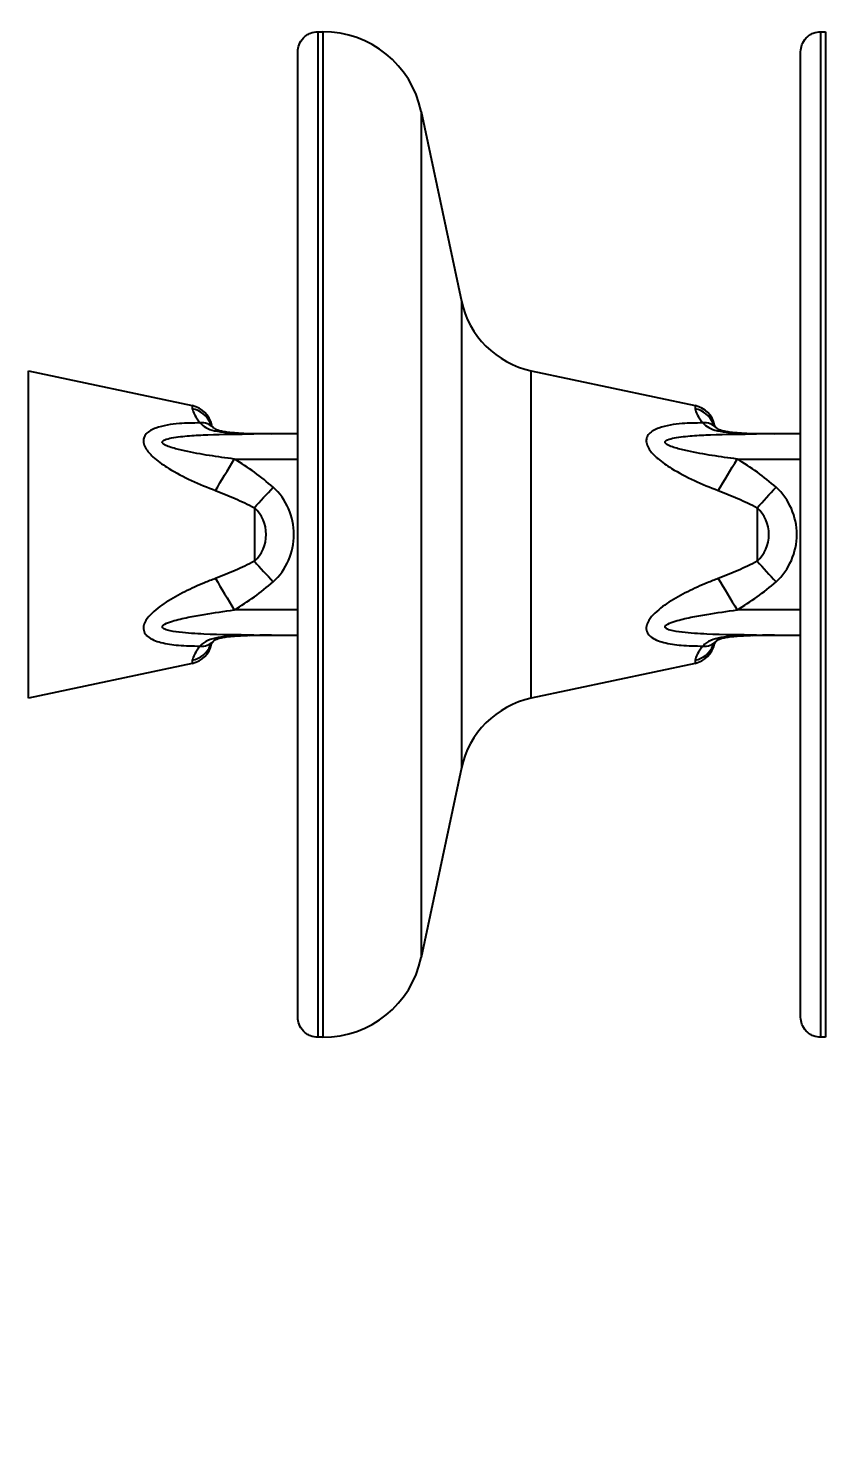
# Model space of a CAD drawing. Header units: millimetres. Extents: x -37020 to 35906, y -101 to 52234.
# Drawn here: x -26.2392 to -26.0807, y 232.8146 to 233.0965 of the extents above; entities that cross this region are included whole.
import ezdxf

# ---------------------------------------------------------------- set-up
doc = ezdxf.new("R2010")
doc.units = ezdxf.units.MM
doc.header["$PDMODE"] = 35
doc.header["$PDSIZE"] = 1
doc.layers.add('GE-Cotas', color=1, linetype='Continuous')
doc.layers.add('M0_EQUIPOS', color=2, linetype='Continuous')
doc.styles.add('Romans', font='romans.shx', dxfattribs={"width": 0.8})
doc.dimstyles.new('COTAS GENERAL', dxfattribs={"dimscale": 0.1, "dimtxt": 2.5, "dimasz": 2.5, "dimexe": 1, "dimexo": 1, "dimgap": 1.25, "dimtad": 1, "dimzin": 1, "dimdsep": 46, "dimtxsty": 'Romans', "dimcen": 1, "dimclrd": 2, "dimclre": 1, "dimclrt": 3, "dimaunit": 1, "dimadec": 3, "dimazin": 0, "dimtfac": 1, "dimtix": 1, "dimtmove": 0, "dimatfit": 0, "dimfxl": 1, "dimtolj": 1, "dimarcsym": 0})

# ---------------------------------------------------------------- blocks, each defined once
blk = doc.blocks.new('*D346')
at = {"layer": 'Defpoints', "color": 0, "transparency": 16777216}
for p in [(-29.64177583647636, 233.1381256100355), (-30.76004872238843, 232.9880688313638), (-22.88054059623114, 227.7880688561452)]:
    blk.add_point(p, dxfattribs=at)
at = {"layer": 'GE-Cotas', "color": 1, "lineweight": -2, "transparency": 16777216}
for p, q in [((-30.04177583647636, 232.9880688313638), (-29.84177583647636, 233.1381256100355)), ((-29.84177583647636, 233.1381256100355), (-28.87421631266684, 233.1381256100355)), ((-30.71004872238843, 232.9880688313638), (-30.04177583647636, 232.9880688313638))]:
    blk.add_line(p, q, dxfattribs=at)
at = {"layer": 'GE-Cotas', "color": 3, "linetype": 'Continuous', "transparency": 16777216, "insert": (-29.2267460745716, 233.2631256100355), "char_height": 0.125, "attachment_point": 5, "style": 'Romans'}
blk.add_mtext('\\A1;{\\Fsimplex|c0;+ ~}5200', dxfattribs=at)
blk = doc.blocks.new('*D352')
at = {"layer": 'Defpoints', "color": 0, "transparency": 16777216}
for p in [(-29.57509094598397, 234.2130707529157), (-30.63676347839259, 233.9555687252284), (-22.88054064063904, 228.1558187954768)]:
    blk.add_point(p, dxfattribs=at)
at = {"layer": 'GE-Cotas', "color": 1, "lineweight": -2, "transparency": 16777216}
for p, q in [((-29.97509094598396, 233.9555687252284), (-29.77509094598397, 234.2130707529157)), ((-29.77509094598397, 234.2130707529157), (-28.80753142217444, 234.2130707529157)), ((-30.58676347839259, 233.9555687252284), (-29.97509094598396, 233.9555687252284))]:
    blk.add_line(p, q, dxfattribs=at)
at = {"layer": 'GE-Cotas', "color": 3, "linetype": 'Continuous', "transparency": 16777216, "insert": (-29.1600611840792, 234.3380707529157), "char_height": 0.125, "attachment_point": 5, "style": 'Romans'}
blk.add_mtext('\\A1;{\\Fsimplex|c0;+ ~}5800', dxfattribs=at)

msp = doc.modelspace()

# ---------------------------------------------------------------- linework, layer by layer
at = {"layer": 'M0_EQUIPOS', "color": 1}
for p, q in [((-26.18158795120095, 233.095819057716), (-26.18065907241677, 233.095819057716)), ((-26.18065907241677, 233.095819057716), (-26.18065907241677, 232.8958192484508)), ((-26.08158804656838, 233.095819057716), (-26.0806591677842, 233.095819057716)), ((-26.0806591677842, 233.095819057716), (-26.0806591677842, 232.8958192484508)), ((-26.16109492065285, 233.0799728052746), (-26.15308644058083, 233.0422530787121)), ((-26.16109492065285, 233.0799728052746), (-26.16109492065285, 232.9116655008922)), ((-26.15308644058083, 233.0422530787121), (-26.15308644058083, 232.9493852274547)), ((-26.23922611953591, 233.0283857004772), (-26.20661808730934, 233.0214448588024)), ((-26.23922611953591, 232.9632526056896), (-26.23922611953591, 233.0283857004772)), ((-26.13922621490334, 233.0283857004772), (-26.10661818267678, 233.0214448588024)), ((-26.13922621490334, 232.9632526056896), (-26.13922621490334, 233.0283857004772)), ((-26.20661808730934, 233.0214448588024), (-26.20661808730934, 233.0208345072399)), ((-26.10661818267678, 233.0214448588024), (-26.10661818267678, 233.0208345072399)), ((-26.19740893127297, 233.0160308497082), (-26.19741131545876, 233.0159831659923)), ((-26.19741131545876, 233.0159831659923), (-26.19523026229714, 233.015906872047)), ((-26.19740893127297, 233.0160289423595), (-26.19522930862282, 233.015927852882)), ((-26.19740845443581, 233.0160422938), (-26.19522883178566, 233.0159297602306)), ((-26.19522930862282, 233.015924991859), (-26.19523026229714, 233.015906872047)), ((-26.19523026229714, 233.015906872047), (-26.19084574462746, 233.0158191340099)), ((-26.19522883178566, 233.0159335749279), (-26.19437433959816, 233.0158897059093)), ((-26.18565871002053, 233.0158191340099), (-26.19439388992165, 233.0158191340099)), ((-26.0974090266404, 233.0160308497082), (-26.09741141082619, 233.0159831659923)), ((-26.09741141082619, 233.0159831659923), (-26.09523035766457, 233.015906872047)), ((-26.0974090266404, 233.0160289423595), (-26.09522940399025, 233.015927852882)), ((-26.09740807296608, 233.0160422938), (-26.09522892715309, 233.0159297602306)), ((-26.09522940399025, 233.015924991859), (-26.09523035766457, 233.015906872047)), ((-26.09523035766457, 233.015906872047), (-26.09084583999489, 233.0158191340099)), ((-26.09522845031594, 233.0159335749279), (-26.09437443496559, 233.0158897059093)), ((-26.08565880538796, 233.0158191340099), (-26.09439350845192, 233.0158191340099)), ((-26.19826771499489, 233.010819019569), (-26.18565871002053, 233.010819019569)), ((-26.09826781036232, 233.010819019569), (-26.08565880538796, 233.010819019569)), ((-26.19427897216652, 233.001149715675), (-26.19427897216652, 232.9904885904919)), ((-26.09427906753395, 233.001149715675), (-26.09427906753395, 232.9904885904919)), ((-26.18565871002053, 232.9808183329235), (-26.19826771499489, 232.9808183329235)), ((-26.08565880538796, 232.9808183329235), (-26.09826781036232, 232.9808183329235)), ((-26.19523026229714, 232.9757314341198), (-26.19741131545876, 232.9756541865002)), ((-26.19741131545876, 232.9756541865002), (-26.19740893127297, 232.9756065027843)), ((-26.19084574462746, 232.9758191721569), (-26.19523026229714, 232.9757314341198)), ((-26.19523026229714, 232.9757314341198), (-26.19522930862282, 232.9757123606335)), ((-26.19439388992165, 232.9758191721569), (-26.18565871002053, 232.9758191721569)), ((-26.09523035766457, 232.9757314341198), (-26.09741141082619, 232.9756541865002)), ((-26.09741141082619, 232.9756541865002), (-26.0974090266404, 232.9756065027843)), ((-26.09084583999489, 232.9758191721569), (-26.09523035766457, 232.9757314341198)), ((-26.09523035766457, 232.9757314341198), (-26.09522940399025, 232.9757123606335)), ((-26.09439350845192, 232.9758191721569), (-26.08565880538796, 232.9758191721569)), ((-26.20661808730934, 232.9708028452526), (-26.20661808730934, 232.9701924936901)), ((-26.10661818267678, 232.9708028452526), (-26.10661818267678, 232.9701924936901)), ((-26.20661808730934, 232.9701924936901), (-26.23922611953591, 232.9632526056896)), ((-26.10661818267678, 232.9701924936901), (-26.13922621490334, 232.9632526056896)), ((-26.15308644058083, 232.9493852274547), (-26.16109492065285, 232.9116655008922)), ((-26.18065907241677, 232.8958192484508), (-26.18158795120095, 232.8958192484508)), ((-26.0806591677842, 232.8958192484508), (-26.08158804656838, 232.8958192484508))]:
    msp.add_line(p, q, dxfattribs=at)
at = {"layer": 'M0_EQUIPOS', "color": 1, "flags": 128}
for points in [[(-26.20201517822121, 233.0045686380993), (-26.20156933547829, 233.0053125040661), (-26.20111443282936, 233.0060706751476), (-26.20065190078591, 233.0068421976696), (-26.20018269302224, 233.007624210609), (-26.19970871688698, 233.0084157602917), (-26.1992304492173, 233.0092130320202), (-26.19874979736183, 233.0100150721203), (-26.19826771499489, 233.010819019569)], [(-26.10201527358864, 233.0045686380993), (-26.10156943084572, 233.0053125040661), (-26.1011145281968, 233.0060706751476), (-26.10065199615334, 233.0068421976696), (-26.10018278838967, 233.007624210609), (-26.09970881225441, 233.0084157602917), (-26.09923054458474, 233.0092130320202), (-26.09874989272927, 233.0100150721203), (-26.09826781036232, 233.010819019569)], [(-26.19427897216652, 233.001149715675), (-26.19382311584328, 233.0016456263195), (-26.19336249114846, 233.0021472590099), (-26.19289709808205, 233.0026536600719), (-26.19242836715554, 233.0031648295055), (-26.19195677520607, 233.0036779062877), (-26.19148279907082, 233.0041938440929), (-26.19100786926125, 233.0047116892467), (-26.1905315089402, 233.0052295344005)], [(-26.09427906753395, 233.001149715675), (-26.09382321121071, 233.0016456263195), (-26.09336210967873, 233.0021472590099), (-26.09289719344948, 233.0026536600719), (-26.09242846252297, 233.0031648295055), (-26.0919568705735, 233.0036779062877), (-26.09148289443825, 233.0041938440929), (-26.09100748779152, 233.0047116892467), (-26.09053160430764, 233.0052295344005)], [(-26.19427897216652, 232.9904885904919), (-26.19382311584328, 232.989991726173), (-26.19336249114846, 232.9894900934826), (-26.19289709808205, 232.9889836924206), (-26.19242836715554, 232.9884734766613), (-26.19195677520607, 232.9879594462047), (-26.19148279907082, 232.9874435083996), (-26.19100786926125, 232.9869256632458), (-26.1905315089402, 232.9864078180919)], [(-26.09427906753395, 232.9904885904919), (-26.09382321121071, 232.989991726173), (-26.09336210967873, 232.9894900934826), (-26.09289719344948, 232.9889836924206), (-26.09242846252297, 232.9884734766613), (-26.0919568705735, 232.9879594462047), (-26.09148289443825, 232.9874435083996), (-26.09100748779152, 232.9869256632458), (-26.09053160430764, 232.9864078180919)], [(-26.20201517822121, 232.9870687143932), (-26.20156933547829, 232.9863258021007), (-26.20111443282936, 232.9855666773449), (-26.20065190078591, 232.9847951548229), (-26.20018269302224, 232.9840131418835), (-26.19970871688698, 232.9832225458752), (-26.1992304492173, 232.9824243204723), (-26.19874979736183, 232.9816232340465), (-26.19826771499489, 232.9808183329235)], [(-26.10201527358864, 232.9870687143932), (-26.10156943084572, 232.9863258021007), (-26.1011145281968, 232.9855666773449), (-26.10065199615334, 232.9847951548229), (-26.10018278838967, 232.9840131418835), (-26.09970881225441, 232.9832225458752), (-26.09923054458474, 232.9824243204723), (-26.09874989272927, 232.9816232340465), (-26.09826781036232, 232.9808183329235)]]:
    msp.add_lwpolyline(points, dxfattribs=at)
at = {"layer": 'M0_EQUIPOS', "color": 1}
for centre, radius, start, end in [((-26.18065897905691, 233.0758187906872), 0.02000000000000037, 11.98677616692684, 90), ((-26.13547906019308, 233.0459910788045), 0.01800000000000044, 191.986776166706, 257.9844147611852), ((-26.20765897905695, 233.0165546340506), 0.005000000000000109, 11.56720430652474, 77.98441476097994), ((-26.10765897905704, 233.0165546340506), 0.005000000000000109, 11.56720430652474, 77.98441476097994), ((-26.20760554542854, 233.0159630004875), 0.004970578595599216, 22.85250795799053, 78.54135458485916), ((-26.10760582848362, 233.0159620285226), 0.00497156847374207, 22.85985608306767, 78.54145998045308), ((-26.20470552598041, 233.0148464829654), 0.003184952500031929, 43.52424825111741, 96.98207854000293), ((-26.19440272799257, 233.0197651584458), 0.003946034333341843, 257.8944720008886, 270.1283274609744), ((-26.10470513806987, 233.014847829239), 0.003183675021620325, 43.51267012758154, 96.99365665433149), ((-26.09440280382952, 233.0197652954002), 0.003946172338257049, 257.8946117429506, 270.1349627755631), ((-26.19917417321741, 232.9958187906871), 0.01277737634227197, 312.5624907947724, 47.43750920561127), ((-26.0991741732175, 232.9958187906871), 0.01277737634227197, 312.5624907947724, 47.43750920561127), ((-26.19917417321741, 232.9958187906871), 0.007237410100726389, 312.5624907947363, 47.43750920526368), ((-26.0991741732175, 232.9958187906871), 0.007237410100726389, 312.5624907947363, 47.43750920526368), ((-26.20765897905695, 232.9750829473235), 0.004999999999999729, 282.01558523902, 347.6618628332651), ((-26.20760416638287, 232.9756718940614), 0.004967895755914623, 281.4486892193856, 337.7249801406862), ((-26.20470272261488, 232.9767859404374), 0.003179456059137004, 262.9548911063704, 316.4567746931264), ((-26.19438685310839, 232.9717218186624), 0.004097359536982312, 90.09839993620038, 101.8788006050824), ((-26.10760268591158, 232.975669988308), 0.004965715269872569, 281.4352331716082, 337.7384361992222), ((-26.10765897905704, 232.9750829473235), 0.004999999999999285, 282.01558523902, 347.6618628332651), ((-26.10470233434781, 232.9767845901315), 0.003178175331833241, 262.9432523254683, 316.4684134822389), ((-26.09438696147227, 232.9717219056743), 0.004097271713354871, 90.0915522547434, 101.8788732111604), ((-26.13547906019308, 232.9456465025696), 0.01800000000000044, 102.0155852388148, 168.0132238329259), ((-26.18065897905691, 232.9158187906871), 0.02000000000000037, 270, 348.0132238334065)]:
    msp.add_arc(centre, radius, start, end, dxfattribs=at)
for points, knots in [([(-26.18565775634621, 233.0918441431652), (-26.1855982115787, 233.0923166227735), (-26.18547140066172, 233.0933228501017), (-26.18472800026844, 233.0944356337291), (-26.18389166366952, 233.0951366560541), (-26.18293020548932, 233.0956713846642), (-26.18211888908601, 233.0957606446279), (-26.18158795120095, 233.095819057716)], [0, 0, 0, 0, 0.2258132335434901, 0.4809084721212168, 0.6144931997186583, 0.7477184431889476, 0.9999999999999999, 0.9999999999999999, 0.9999999999999999, 0.9999999999999999]), ([(-26.18158795120095, 232.9958186762462), (-26.18158795120095, 232.999091218142), (-26.18158795120095, 233.0056362954533), (-26.18158795120095, 233.0153593437753), (-26.18158795120095, 233.0248940348085), (-26.18158795120095, 233.0341486008683), (-26.18158795120095, 233.0430344054794), (-26.18158795120095, 233.0514652678526), (-26.18158795120095, 233.0593600425123), (-26.18158795120095, 233.0666435201172), (-26.18158795120095, 233.073243911798), (-26.18158795120095, 233.079099438778), (-26.18158795120095, 233.0841525679018), (-26.18158795120095, 233.0883545164827), (-26.18158795120095, 233.091670320917), (-26.18158795120095, 233.0940433907392), (-26.18158795120095, 233.0955405666805), (-26.18158795120095, 233.0957262274089), (-26.18158795120095, 233.095819057716)], [0, 0, 0, 0, 0.06250087779258837, 0.1250016318134964, 0.1875024197626043, 0.2499982750647156, 0.3125022268610065, 0.3750009527235785, 0.4374998998983051, 0.5000017825954179, 0.562499656989264, 0.6250000000378766, 0.6874991703242069, 0.7500000232262184, 0.8125005995666162, 0.875000040282436, 0.9375000586447647, 1, 1, 1, 1]), ([(-26.08565785171364, 233.0918441431652), (-26.08559833726937, 233.092316641241), (-26.08547158010011, 233.093322993891), (-26.08472763554183, 233.0944355662909), (-26.08389137243667, 233.0951365184046), (-26.08293023518964, 233.0956715536747), (-26.08211901424394, 233.0957607053529), (-26.08158804656838, 233.095819057716)], [0, 0, 0, 0, 0.2258190794390951, 0.4809620198199823, 0.6145502056840616, 0.747711912076395, 1, 1, 1, 1]), ([(-26.08158804656838, 232.9958186762462), (-26.08158804656838, 232.999091218142), (-26.08158804656838, 233.0056362954533), (-26.08158804656838, 233.0153593437753), (-26.08158804656838, 233.0248940348085), (-26.08158804656838, 233.0341486008683), (-26.08158804656838, 233.0430344054794), (-26.08158804656838, 233.0514652678526), (-26.08158804656838, 233.0593600425123), (-26.08158804656838, 233.0666435201172), (-26.08158804656838, 233.073243911798), (-26.08158804656838, 233.079099438778), (-26.08158804656838, 233.0841525679018), (-26.08158804656838, 233.0883545164827), (-26.08158804656838, 233.091670320917), (-26.08158804656838, 233.0940433907392), (-26.08158804656838, 233.0955405666805), (-26.08158804656838, 233.0957262274089), (-26.08158804656838, 233.095819057716)], [0, 0, 0, 0, 0.06250087779258837, 0.1250016318134964, 0.1875024197626043, 0.2499982750647156, 0.3125022268610065, 0.3750009527235785, 0.4374998998983051, 0.5000017825954179, 0.562499656989264, 0.6250000000378766, 0.6874991703242069, 0.7500000232262184, 0.8125005995666162, 0.875000040282436, 0.9375000586447647, 1, 1, 1, 1]), ([(-26.18565775634621, 232.8997932093273), (-26.18565789641908, 232.8998527468427), (-26.18565816294718, 232.8999660337715), (-26.18565883404718, 232.900725401847), (-26.18565868250558, 232.9017403826306), (-26.1856587159186, 232.9029268773115), (-26.18565870849235, 232.9042322608357), (-26.18565871038523, 232.905626677416), (-26.18565870992617, 232.907162791261), (-26.18565871004554, 232.9088154649123), (-26.18565871000029, 232.9116981487186), (-26.18565871002803, 232.9162987064201), (-26.18565871001848, 232.9232465835148), (-26.18565871002098, 232.9312240266859), (-26.1856587100203, 232.9401094055479), (-26.18565871002053, 232.9497784795076), (-26.18565871002053, 232.9600928132586), (-26.18565871002053, 232.9709101353189), (-26.18565871002053, 232.9820777368668), (-26.18565871002053, 232.9934378300429), (-26.18565871002053, 233.0048311091898), (-26.18565871002053, 233.0160988635696), (-26.18565871002053, 233.0270809672754), (-26.18565871002053, 233.0376232835554), (-26.18565871002053, 233.0475789330308), (-26.1856587100203, 233.0560396509911), (-26.18565871002075, 233.0631040503513), (-26.18565871001939, 233.0689259560761), (-26.18565871002439, 233.0740809848801), (-26.18565871000961, 233.0777865606333), (-26.18565871003803, 233.0803359859021), (-26.18565870995231, 233.0821239458419), (-26.18565871035931, 233.0840005934783), (-26.18565870839321, 233.0858676540952), (-26.18565871612324, 233.0876621749492), (-26.18565868200354, 233.0892658230191), (-26.18565883479888, 233.090624378754), (-26.1856581649342, 233.091624452924), (-26.18565789686223, 233.0917685902818), (-26.18565775634621, 233.0918441431652)], [0, 0, 0, 0, 0.02401616989324302, 0.04569754228707922, 0.06503990659691926, 0.0820412444352234, 0.09669900893155411, 0.1117301710992488, 0.1251560131123615, 0.1387694227592755, 0.1525738319723158, 0.1901469707443849, 0.2278977146602313, 0.265629563741175, 0.3033770098784013, 0.341130719358122, 0.3788653147249013, 0.4166056807889249, 0.4543620161068548, 0.4921023808832041, 0.5298364337313514, 0.567590806453408, 0.6053398568670385, 0.6430702015752635, 0.6808186668613593, 0.7185722300167865, 0.7468825406348323, 0.7751901795064479, 0.8034528112862606, 0.8302911013516572, 0.8429574861372368, 0.8551244846044869, 0.8692898687407259, 0.8874400634871606, 0.9048389219387696, 0.9247973336935179, 0.9473137310636323, 0.972383290616241, 1, 1, 1, 1]), ([(-26.08565785171364, 232.8997932093273), (-26.08565799178651, 232.8998527468427), (-26.08565825831462, 232.8999660337715), (-26.08565892941461, 232.900725401847), (-26.08565877787301, 232.9017403826306), (-26.08565881128603, 232.9029268773115), (-26.08565880385978, 232.9042322608357), (-26.08565880575267, 232.905626677416), (-26.0856588052936, 232.907162791261), (-26.08565880541297, 232.9088154649123), (-26.08565880536772, 232.9116981487186), (-26.08565880539546, 232.9162987064201), (-26.08565880538591, 232.9232465835148), (-26.08565880538841, 232.9312240266859), (-26.08565880538773, 232.9401094055479), (-26.08565880538796, 232.9497784795076), (-26.08565880538796, 232.9600928132586), (-26.08565880538796, 232.9709101353189), (-26.08565880538796, 232.9820777368668), (-26.08565880538796, 232.9934378300429), (-26.08565880538796, 233.0048311091898), (-26.08565880538796, 233.0160988635696), (-26.08565880538796, 233.0270809672754), (-26.08565880538796, 233.0376232835554), (-26.08565880538773, 233.0475789330308), (-26.08565880538841, 233.0560396509911), (-26.08565880538637, 233.0631040503513), (-26.0856588053941, 233.0689259560761), (-26.08565880536568, 233.0740809848801), (-26.08565880544912, 233.0777865606333), (-26.08565880528996, 233.0803359859021), (-26.08565880577085, 233.0821239458419), (-26.08565880348461, 233.0840005934783), (-26.08565881452883, 233.0858676540952), (-26.08565877110751, 233.0876621749487), (-26.08565896276533, 233.0892658230216), (-26.08565810447882, 233.0906243787504), (-26.08565850149736, 233.0916244529255), (-26.08565807517831, 233.0917685902823), (-26.08565785171364, 233.0918441431652)], [0, 0, 0, 0, 0.02401616989310702, 0.04569754228682045, 0.06503990659655094, 0.08204124443475881, 0.09669900893100654, 0.1117301710986161, 0.1251560131116528, 0.1387694227584897, 0.1525738319714518, 0.1901469707433081, 0.2278977146589408, 0.2656295637396708, 0.3033770098766833, 0.3411307193561903, 0.3788653147227558, 0.4166056807865657, 0.4543620161042818, 0.4921023808804174, 0.529836433728351, 0.5675908064501939, 0.6053398568636106, 0.6430702015716219, 0.6808186668575039, 0.7185722300127174, 0.7468825406306028, 0.7751901795020582, 0.8034528112817108, 0.8302911013469554, 0.8429574861324634, 0.8551244845996445, 0.8692898687358033, 0.8874400634821352, 0.9048389219336457, 0.9247973336882809, 0.947313731113871, 0.9723832906163973, 1, 1, 1, 1]), ([(-26.20661808730934, 233.0208345072399), (-26.20652659793537, 233.0204631479351), (-26.20635938575807, 233.0197844265147), (-26.20548751563407, 233.018561585666), (-26.20509268524025, 233.0180078165661)], [0, 0, 0, 0, 0.5471454028113418, 1, 1, 1, 1]), ([(-26.10661818267678, 233.0208345072399), (-26.1065266933028, 233.0204631479351), (-26.1063594811255, 233.0197844265147), (-26.1054876110015, 233.018561585666), (-26.10509278060768, 233.0180078165661)], [0, 0, 0, 0, 0.5471454028113418, 1, 1, 1, 1]), ([(-26.20509268524025, 233.0180078165661), (-26.20647066182411, 233.0179892353206), (-26.20869998020313, 233.0179591742058), (-26.21163405274157, 233.0176125110668), (-26.21355533802645, 233.0171378836078), (-26.21493846928794, 233.016525705312), (-26.21581227628777, 233.0158728153178), (-26.21624340372974, 233.0151641767204), (-26.21636840535572, 233.0143974959551), (-26.21625390193181, 233.0137354713263), (-26.21571351891472, 233.0125975657188), (-26.21490874108959, 233.0116930145348), (-26.21336252125999, 233.0103182164924), (-26.2108611982928, 233.0085985434021), (-26.20680225196471, 233.0064692787116), (-26.20361238345364, 233.0052027860763), (-26.20201517822121, 233.0045686380993)], [0, 0, 0, 0, 0.1341315760040966, 0.2170007757193863, 0.2996029476792095, 0.3437777279183126, 0.3877339722440244, 0.4299199062797667, 0.4467724278863713, 0.4835434467249592, 0.5051398074640072, 0.5778535594037716, 0.5945425793694816, 0.6949877103747796, 0.84727670645892, 1, 1, 1, 1]), ([(-26.19826771499489, 233.010819019569), (-26.19991936859193, 233.0110445807125), (-26.2032261560557, 233.0114961782888), (-26.20733487799017, 233.0122204698619), (-26.21016988843868, 233.0129010105873), (-26.21153667868654, 233.0133643765782), (-26.21215882242924, 233.0136717293949), (-26.21244083476264, 233.013888652006), (-26.21256550212816, 233.0140479031825), (-26.21259276152929, 233.0141989067072), (-26.21255040654633, 233.0143324350292), (-26.21239958783163, 233.0144978376022), (-26.21182693321813, 233.014806890161), (-26.21006053360903, 233.0151970162224), (-26.2071806291303, 233.0154889309847), (-26.20172981230981, 233.0157786591524), (-26.19744900900533, 233.015802277846), (-26.19439388992165, 233.0158191340099)], [0, 0, 0, 0, 0.1468686706513295, 0.2940468145176628, 0.3675460541787518, 0.4043370292143976, 0.4227651137230684, 0.4306385622024907, 0.4385836199098344, 0.4433689325122359, 0.4481446989710223, 0.4549355794048461, 0.4677004638681695, 0.5125138635422745, 0.6200951506752209, 0.7288699170094487, 1, 1, 1, 1]), ([(-26.20509268524025, 233.0180078165661), (-26.20473442764338, 233.0176733303447), (-26.20401682125085, 233.0170033391075), (-26.20212625983955, 233.0163739069444), (-26.19983967093318, 233.0160782593318), (-26.19820826859492, 233.016014374329), (-26.19741131545876, 233.0159831659923)], [0, 0, 0, 0, 0.2300161558522528, 0.4607329062546154, 0.7365636964289594, 0.9999999999999999, 0.9999999999999999, 0.9999999999999999, 0.9999999999999999]), ([(-26.20307327987526, 233.0178695337902), (-26.20307645418935, 233.0178751549822), (-26.20309258590665, 233.0179037216208), (-26.20298075099887, 233.0177346707767), (-26.20275838533254, 233.0174504797646), (-26.20250736146951, 233.0171697245225), (-26.20239378692482, 233.0170426981579)], [0, 0, 0, 0, 0.0720291476380745, 0.3660487959228952, 0.7131718138935785, 1, 1, 1, 1]), ([(-26.20239807845925, 233.0170474665294), (-26.20237287391475, 233.017019863722), (-26.20232594180126, 233.0169684659238), (-26.20206675518917, 233.0167982624653), (-26.20159139008702, 233.0165992662637), (-26.20083929636572, 233.016389548322), (-26.19982620437619, 233.0162195043974), (-26.19864632299433, 233.0160995323645), (-26.19781674546103, 233.0160554379231), (-26.19740797759865, 233.0160337107311)], [0, 0, 0, 0, 0.1570366378134184, 0.2924100182179145, 0.4099752344508459, 0.5399823581351376, 0.6855537817261037, 0.8450590772159521, 1, 1, 1, 1]), ([(-26.10509278060768, 233.0180078165661), (-26.10647076531014, 233.0179892396454), (-26.10870009682386, 233.0179591855274), (-26.11163409948264, 233.0176124851632), (-26.11355549013475, 233.0171379853189), (-26.11493812978753, 233.0165256343546), (-26.11581176039177, 233.0158727558171), (-26.11624355822592, 233.0151642228293), (-26.11636845081735, 233.0143975001545), (-26.11625421707887, 233.0137353611869), (-26.11571266305915, 233.012597742179), (-26.11490814267264, 233.0116934068012), (-26.1133629785024, 233.0103176861326), (-26.11086100148051, 233.0085988412227), (-26.10680243273006, 233.0064691916648), (-26.10361250731417, 233.0052027570334), (-26.10201527358864, 233.0045686380993)], [0, 0, 0, 0, 0.1341329487903829, 0.2170029966407971, 0.2996060140028161, 0.3437712425754622, 0.38772793677682, 0.4299192009459795, 0.4467718950318111, 0.4835432902079617, 0.5051449345908088, 0.5778594307285052, 0.5945384296651147, 0.6949845886885907, 0.8472751433933898, 1, 1, 1, 1]), ([(-26.09826781036232, 233.010819019569), (-26.09991946698184, 233.0110445805733), (-26.10322626049716, 233.0114961778713), (-26.10733494456391, 233.0122204711863), (-26.1101700239221, 233.0129010087419), (-26.1115367173804, 233.0133643791853), (-26.11215899509008, 233.013671725839), (-26.11244081568494, 233.0138886572709), (-26.11256595670462, 233.0140478727076), (-26.1125920638087, 233.0141988868918), (-26.11255078642576, 233.0143324875626), (-26.11239950260912, 233.014497818174), (-26.11182725919112, 233.0148069149702), (-26.11006040440881, 233.0151969920571), (-26.10718080244711, 233.0154889394264), (-26.10172969735751, 233.0157786611342), (-26.09744876465762, 233.0158022785272), (-26.09439350845192, 233.0158191340099)], [0, 0, 0, 0, 0.1468673196280189, 0.2940441096242431, 0.3675426731766313, 0.4043333097775064, 0.4227612247689368, 0.430634600821664, 0.4385795854435898, 0.4433631118977764, 0.4481358973223937, 0.4549267152879068, 0.4676914823289346, 0.5125044697711638, 0.6200847672796651, 0.7288585330108082, 1, 1, 1, 1]), ([(-26.10509278060768, 233.0180078165661), (-26.10473432901582, 233.0176733468484), (-26.10401644776399, 233.0170034947814), (-26.10212633698549, 233.016373821197), (-26.09983973857876, 233.0160782769597), (-26.09820835486445, 233.0160143801143), (-26.09741141082619, 233.0159831659923)], [0, 0, 0, 0, 0.230049152546371, 0.4607260155473156, 0.7365603302631372, 1, 1, 1, 1]), ([(-26.10307337524269, 233.0178695337902), (-26.10307654825075, 233.0178751551307), (-26.10309267333124, 233.0179037225232), (-26.10298101640338, 233.0177346413159), (-26.10275777135026, 233.0174505519119), (-26.1025072222662, 233.0171697317489), (-26.10239388229225, 233.0170426981579)], [0, 0, 0, 0, 0.07203049020720004, 0.3660556187970783, 0.7132248960905396, 1, 1, 1, 1]), ([(-26.10239817382668, 233.0170474665294), (-26.10237296928218, 233.017019863722), (-26.10232603716869, 233.0169684659238), (-26.1020668505566, 233.0167982624653), (-26.10159148545446, 233.0165992662637), (-26.10083939173315, 233.016389548322), (-26.09982629974362, 233.0162195043974), (-26.09864641836176, 233.0160995323645), (-26.09781684082846, 233.0160554379231), (-26.09740807296608, 233.0160337107311)], [0, 0, 0, 0, 0.1570366378134184, 0.2924100182179145, 0.4099752344508459, 0.5399823581351376, 0.6855537817261037, 0.8450590772159521, 1, 1, 1, 1]), ([(-26.1905315089402, 233.0052295344005), (-26.19174453742331, 233.0062509506392), (-26.19418475818699, 233.008305709574), (-26.1969014731737, 233.0099780140463), (-26.19826771499489, 233.010819019569)], [0, 0, 0, 0, 0.4970978451099546, 1, 1, 1, 1]), ([(-26.09053160430764, 233.0052295344005), (-26.09174463279074, 233.0062509506392), (-26.09418485355442, 233.008305709574), (-26.09690156854113, 233.0099780140463), (-26.09826781036232, 233.010819019569)], [0, 0, 0, 0, 0.4970978451099546, 1, 1, 1, 1]), ([(-26.20201517822121, 233.0045686380993), (-26.2007010109423, 233.0040600713251), (-26.19806865446409, 233.0030413813424), (-26.19554348564926, 233.0017809128449), (-26.19427897216652, 233.001149715675)], [0, 0, 0, 0, 0.4992360608362301, 1, 1, 1, 1]), ([(-26.10201527358864, 233.0045686380993), (-26.10070110630974, 233.0040600713251), (-26.09806874983152, 233.0030413813424), (-26.09554358101669, 233.0017809128449), (-26.09427906753395, 233.001149715675)], [0, 0, 0, 0, 0.4992360608362301, 1, 1, 1, 1]), ([(-26.18158795120095, 232.8958192484508), (-26.18158795120095, 232.8959117101879), (-26.18158795120095, 232.8960966342167), (-26.18158795120095, 232.8975936361046), (-26.18158795120095, 232.8999685501958), (-26.18158795120095, 232.9032824900653), (-26.18158795120095, 232.9074848745518), (-26.18158795120095, 232.9125379456593), (-26.18158795120095, 232.9183933503275), (-26.18158795120095, 232.9249948082729), (-26.18158795120095, 232.9322773137621), (-26.18158795120095, 232.9401722547757), (-26.18158795120095, 232.9486035586965), (-26.18158795120095, 232.9574891634827), (-26.18158795120095, 232.9667437740918), (-26.18158795120095, 232.9762782739756), (-26.18158795120095, 232.9860010671041), (-26.18158795120095, 232.9925461377052), (-26.18158795120095, 232.9958186762462)], [0, 0, 0, 0, 0.06249975254081955, 0.1249998798660662, 0.1875009054355164, 0.2499995446570863, 0.3125005065234706, 0.3749997857712402, 0.4375002377833367, 0.5000022999977696, 0.5624997913472156, 0.6249988474829926, 0.6875028919515609, 0.7500014621129721, 0.8125031450317651, 0.874998150257887, 0.9374990132429953, 1, 1, 1, 1]), ([(-26.08158804656838, 232.8958192484508), (-26.08158804656838, 232.8959117101879), (-26.08158804656838, 232.8960966342167), (-26.08158804656838, 232.8975936361046), (-26.08158804656838, 232.8999685501958), (-26.08158804656838, 232.9032824900653), (-26.08158804656838, 232.9074848745518), (-26.08158804656838, 232.9125379456593), (-26.08158804656838, 232.9183933503275), (-26.08158804656838, 232.9249948082729), (-26.08158804656838, 232.9322773137621), (-26.08158804656838, 232.9401722547757), (-26.08158804656838, 232.9486035586965), (-26.08158804656838, 232.9574891634827), (-26.08158804656838, 232.9667437740918), (-26.08158804656838, 232.9762782739756), (-26.08158804656838, 232.9860010671041), (-26.08158804656838, 232.9925461377052), (-26.08158804656838, 232.9958186762462)], [0, 0, 0, 0, 0.06249975254081955, 0.1249998798660662, 0.1875009054355164, 0.2499995446570863, 0.3125005065234706, 0.3749997857712402, 0.4375002377833367, 0.5000022999977696, 0.5624997913472156, 0.6249988474829926, 0.6875028919515609, 0.7500014621129721, 0.8125031450317651, 0.874998150257887, 0.9374990132429953, 1, 1, 1, 1]), ([(-26.19427897216652, 232.9904885904919), (-26.19553826127022, 232.9898593580892), (-26.19806305462085, 232.988597787747), (-26.20069564352203, 232.9875792412774), (-26.20201517822121, 232.9870687143932)], [0, 0, 0, 0, 0.4987691779008301, 1, 1, 1, 1]), ([(-26.09427906753395, 232.9904885904919), (-26.09553818611854, 232.9898593331882), (-26.09806289669719, 232.9885975834288), (-26.10069556455343, 232.9875792077837), (-26.10201527358864, 232.9870687143932)], [0, 0, 0, 0, 0.4987179897625215, 1, 1, 1, 1]), ([(-26.20201517822121, 232.9870687143932), (-26.2027423157767, 232.9867844928272), (-26.20479663719308, 232.9859815052141), (-26.20812026664472, 232.9844992655958), (-26.21122546811645, 232.9827817067969), (-26.21350399259332, 232.981202802426), (-26.21501632817827, 232.9798763622639), (-26.21604849623187, 232.9785322656026), (-26.21636163401418, 232.9774472100924), (-26.21629856167507, 232.9765870793181), (-26.2159602972924, 232.9759865314725), (-26.2152728609021, 232.9753301035), (-26.21430668262061, 232.9747841829376), (-26.21228628003492, 232.9741368321993), (-26.20921616549114, 232.9736859382988), (-26.20653072207252, 232.9736498269724), (-26.20509268524025, 232.9736304896007)], [0, 0, 0, 0, 0.06945603592527251, 0.1962283765960351, 0.3227062172910591, 0.3834764987626937, 0.4439914313548486, 0.5061177959204073, 0.5435348653543288, 0.5662865437896636, 0.610443525368267, 0.628789377050485, 0.6834547657021957, 0.738434899606291, 0.8599336534893376, 1, 1, 1, 1]), ([(-26.19826771499489, 232.9808183329235), (-26.19691503102009, 232.9816508119634), (-26.19419823395739, 232.9833228038347), (-26.19175717365757, 232.9853766000133), (-26.1905315089402, 232.9864078180919)], [0, 0, 0, 0, 0.4978965831602079, 1, 1, 1, 1]), ([(-26.10201527358864, 232.9870687143932), (-26.10274224324208, 232.9867844720914), (-26.10479647478879, 232.9859812755606), (-26.1081202902703, 232.984499448025), (-26.11122552084495, 232.9827816482984), (-26.11350405778986, 232.9812029471786), (-26.11501602147879, 232.9798762130329), (-26.11604785335813, 232.9785321978216), (-26.11636178957266, 232.9774472543315), (-26.11629869420468, 232.9765870182425), (-26.11595989484086, 232.975986568556), (-26.11527254008453, 232.9753301568735), (-26.11430679972701, 232.9747841084543), (-26.11228630994284, 232.9741368635441), (-26.10921628577349, 232.9736859263683), (-26.10653082612881, 232.9736498228117), (-26.10509278060768, 232.9736304896007)], [0, 0, 0, 0, 0.06944378522814547, 0.1962304941822149, 0.322709846171768, 0.3834808537926902, 0.443986359865655, 0.506113466784454, 0.5435339798319161, 0.5662859301290012, 0.6104480421831253, 0.6287941130814931, 0.6834509832761347, 0.7384317741425495, 0.8599319798245912, 1, 1, 1, 1]), ([(-26.09826781036232, 232.9808183329235), (-26.09691512638752, 232.9816508119634), (-26.09419832932505, 232.9833228038347), (-26.091757269025, 232.9853766000133), (-26.09053160430764, 232.9864078180919)], [0, 0, 0, 0, 0.4978965831602079, 1, 1, 1, 1]), ([(-26.19439388992165, 232.9758191721569), (-26.19770750637232, 232.9758371052119), (-26.20267872055702, 232.9758640090674), (-26.20839958581015, 232.9762400631535), (-26.21100811164907, 232.9766103929587), (-26.2120691747859, 232.9769591523486), (-26.21241788110157, 232.9771436741262), (-26.21256770261785, 232.9773380758722), (-26.21259445010806, 232.9774717833016), (-26.21254582000434, 232.9776187609345), (-26.21238519644654, 232.9778069651702), (-26.21176866068341, 232.9782045710433), (-26.2100882846291, 232.9787680049869), (-26.20746166798286, 232.9793764990577), (-26.2033444593014, 232.9801235824009), (-26.20026742263345, 232.9805446736957), (-26.19826771499489, 232.9808183329235)], [0, 0, 0, 0, 0.2938229075404689, 0.4408043681185133, 0.5144372732283953, 0.5307424068299653, 0.547208332075112, 0.5526481420226022, 0.5581663722727609, 0.5630037086656265, 0.5699661345041478, 0.5833272848238222, 0.6313803777337242, 0.7263353102437952, 0.8221505202589231, 1, 1, 1, 1]), ([(-26.09439350845192, 232.9758191721569), (-26.09770726440384, 232.9758371023388), (-26.10267860959512, 232.97586400146), (-26.10839975772316, 232.9762400601139), (-26.11100811322668, 232.9766103966285), (-26.11206933815625, 232.9769591496886), (-26.11241778342602, 232.9771436816764), (-26.11256800199859, 232.977338054262), (-26.11259373988215, 232.9774717547812), (-26.11254618919698, 232.9776188220615), (-26.11238511160965, 232.9778069423151), (-26.11176899382573, 232.9782046011999), (-26.1100881907723, 232.9787679809881), (-26.10746182641511, 232.979376507056), (-26.10334452236631, 232.9801235783041), (-26.10026750527705, 232.9805446720818), (-26.09826781036232, 232.9808183329235)], [0, 0, 0, 0, 0.2938341902119334, 0.4408143537626765, 0.5144466091042964, 0.5307515988223906, 0.5472173787651672, 0.5526571407094467, 0.5581734556332165, 0.5630075649078911, 0.5699699293069875, 0.5833309617221544, 0.6313836305910028, 0.7263377251781181, 0.8221520896788337, 1, 1, 1, 1]), ([(-26.20509268524025, 232.9736304896007), (-26.20548751511156, 232.9730763384423), (-26.20635932133651, 232.9718527419911), (-26.20652657867614, 232.9711741251949), (-26.20661808730934, 232.9708028452526)], [0, 0, 0, 0, 0.4528871899710781, 1, 1, 1, 1]), ([(-26.19741131545876, 232.9756541865002), (-26.19840397455911, 232.9756151350264), (-26.20017618556877, 232.9755454157728), (-26.20262767808887, 232.9751502419319), (-26.2042433033084, 232.9744803551303), (-26.20485902921765, 232.973864278656), (-26.20509268524025, 232.9736304896007)], [0, 0, 0, 0, 0.326799107585706, 0.5834399505465234, 0.8419235525110123, 1, 1, 1, 1]), ([(-26.2023985552964, 232.9745917933117), (-26.20253972690963, 232.9744319405097), (-26.20281301246469, 232.9741224911761), (-26.20304520944406, 232.9738101527353), (-26.20306777103448, 232.9737746551757), (-26.20307757140969, 232.9737592356335)], [0, 0, 0, 0, 0.3767121972142118, 0.7292542706671751, 1, 1, 1, 1]), ([(-26.19740988494728, 232.9756045954357), (-26.19747790628909, 232.9756018320538), (-26.19800913643072, 232.9755802507138), (-26.19894191897557, 232.9755111620482), (-26.20013873884837, 232.9753755580241), (-26.20110001667009, 232.9751878209165), (-26.20181361029741, 232.9749574029195), (-26.20217032227057, 232.9747768900945), (-26.20235935731736, 232.9746390141504), (-26.20238522526912, 232.9746022884644), (-26.20239664794777, 232.9745860712658)], [0, 0, 0, 0, 0.02590848014524181, 0.2023389309440979, 0.3543787816509151, 0.5001310750165575, 0.6361288498969452, 0.7612845675797325, 0.8945888831368601, 1, 1, 1, 1]), ([(-26.19522930862282, 232.9757114069591), (-26.19573818236218, 232.975688940822), (-26.19646463971363, 232.9756568686414), (-26.19719055603283, 232.9756144418111), (-26.19740797759865, 232.9756017344127)], [0, 0, 0, 0, 0.7004867365084676, 1, 1, 1, 1]), ([(-26.19085289718483, 232.9758144037853), (-26.19122645906301, 232.9758152732229), (-26.19268599495009, 232.9758186701849), (-26.19414372475963, 232.9757385762628), (-26.1952283549485, 232.9756789820324)], [0, 0, 0, 0, 0.2559456615659156, 1, 1, 1, 1]), ([(-26.10509278060768, 232.9736304896007), (-26.105487610479, 232.9730763384423), (-26.10635941670395, 232.9718527419911), (-26.10652667404357, 232.9711741251949), (-26.10661818267678, 232.9708028452526)], [0, 0, 0, 0, 0.4528871899710781, 1, 1, 1, 1]), ([(-26.09741141082619, 232.9756541865002), (-26.09840406992654, 232.9756151350264), (-26.1001762809362, 232.9755454157728), (-26.1026277734563, 232.9751502419319), (-26.10424339867583, 232.9744803551303), (-26.10485912458508, 232.973864278656), (-26.10509278060768, 232.9736304896007)], [0, 0, 0, 0, 0.326799107585706, 0.5834399505465234, 0.8419235525110123, 1, 1, 1, 1]), ([(-26.10239865066384, 232.9745917933117), (-26.10253956456082, 232.9744319327092), (-26.10281238333933, 232.9741224318345), (-26.10304543150206, 232.9738101669825), (-26.10306790514343, 232.9737746588978), (-26.10307766677712, 232.9737592356335)], [0, 0, 0, 0, 0.3766649500919616, 0.7292486681584398, 1, 1, 1, 1]), ([(-26.09740998031472, 232.9756045954357), (-26.0974778425627, 232.9756018309554), (-26.09800906173447, 232.9755801908684), (-26.09894188450468, 232.9755112073476), (-26.100138784089, 232.9753755436589), (-26.10110019699524, 232.9751878676857), (-26.10181304963449, 232.9749573399829), (-26.10217058561849, 232.9747769171506), (-26.10235941764878, 232.9746390105283), (-26.10238530990451, 232.9746022873549), (-26.1023967433152, 232.9745860712658)], [0, 0, 0, 0, 0.02584879760028621, 0.2023419097916025, 0.3543842551953424, 0.5001389400905477, 0.6361004811562513, 0.7612806506944428, 0.8945871535324988, 1, 1, 1, 1]), ([(-26.09522940399025, 232.9757114069591), (-26.09573827772962, 232.975688940822), (-26.09646473508106, 232.9756568686414), (-26.09719065140026, 232.9756144418111), (-26.09740807296608, 232.9756017344127)], [0, 0, 0, 0, 0.7004867365084676, 1, 1, 1, 1]), ([(-26.09085299255226, 232.9758144037853), (-26.09122655443044, 232.9758152732229), (-26.09268609031752, 232.9758186701849), (-26.09414382012707, 232.9757385762628), (-26.09522845031594, 232.9756789820324)], [0, 0, 0, 0, 0.2559456615659156, 1, 1, 1, 1]), ([(-26.18158795120095, 232.8958192484508), (-26.18211875402422, 232.8958778902966), (-26.18292971245179, 232.8959674830737), (-26.18389223900336, 232.8965004741597), (-26.18472745171513, 232.8972030579102), (-26.18547132115233, 232.8983150326592), (-26.1855982003835, 232.8993210118165), (-26.18565775634621, 232.8997932093273)], [0, 0, 0, 0, 0.2523126538147729, 0.3854822620972049, 0.5191814356510942, 0.7743081180556446, 1, 1, 1, 1]), ([(-26.08158804656838, 232.8958192484508), (-26.08211887908529, 232.8958778296203), (-26.08292974185925, 232.8959673141339), (-26.08389194782372, 232.8965006119604), (-26.08472708676864, 232.897203125546), (-26.08547150052569, 232.8983148888972), (-26.08559832604916, 232.8993209933637), (-26.08565785171364, 232.8997932093273)], [0, 0, 0, 0, 0.2523191956887226, 0.3854252261799825, 0.5191278662391278, 0.7743022663957264, 0.9999999999999999, 0.9999999999999999, 0.9999999999999999, 0.9999999999999999])]:
    msp.add_open_spline(points, degree=3, knots=knots, dxfattribs=at)

# ---------------------------------------------------------------- dimensions: what is measured, and where the dimension line sits
at = {"layer": 'GE-Cotas'}
for feature_location, offset, origin, picture, middle in [((-30.63676347839259, 233.9555687252284), (1.0616725324086218, 0.257502027687309), (-22.88054064063904, 228.1558187954768), '*D352', (-29.1600611840792, 234.3380707529157)), ((-30.76004872238843, 232.9880688313638), (1.11827288591207, 0.1500567786717113), (-22.88054059623114, 227.7880688561452), '*D346', (-29.2267460745716, 233.2631256100355))]:
    dim = msp.add_ordinate_dim(feature_location=feature_location, offset=offset, dtype=0, origin=origin, text='{\\Fsimplex|c0;+ ~}<>', dimstyle='COTAS GENERAL', override={"dimscale": 0.05, "dimasz": 2, "dimdec": 0, "dimlfac": 1000, "dimdsep": 44}, dxfattribs=at)
    dim.commit()
    dim.dimension.update_dxf_attribs({"geometry": picture, "text_midpoint": middle})

doc.saveas('drawing.dxf')
